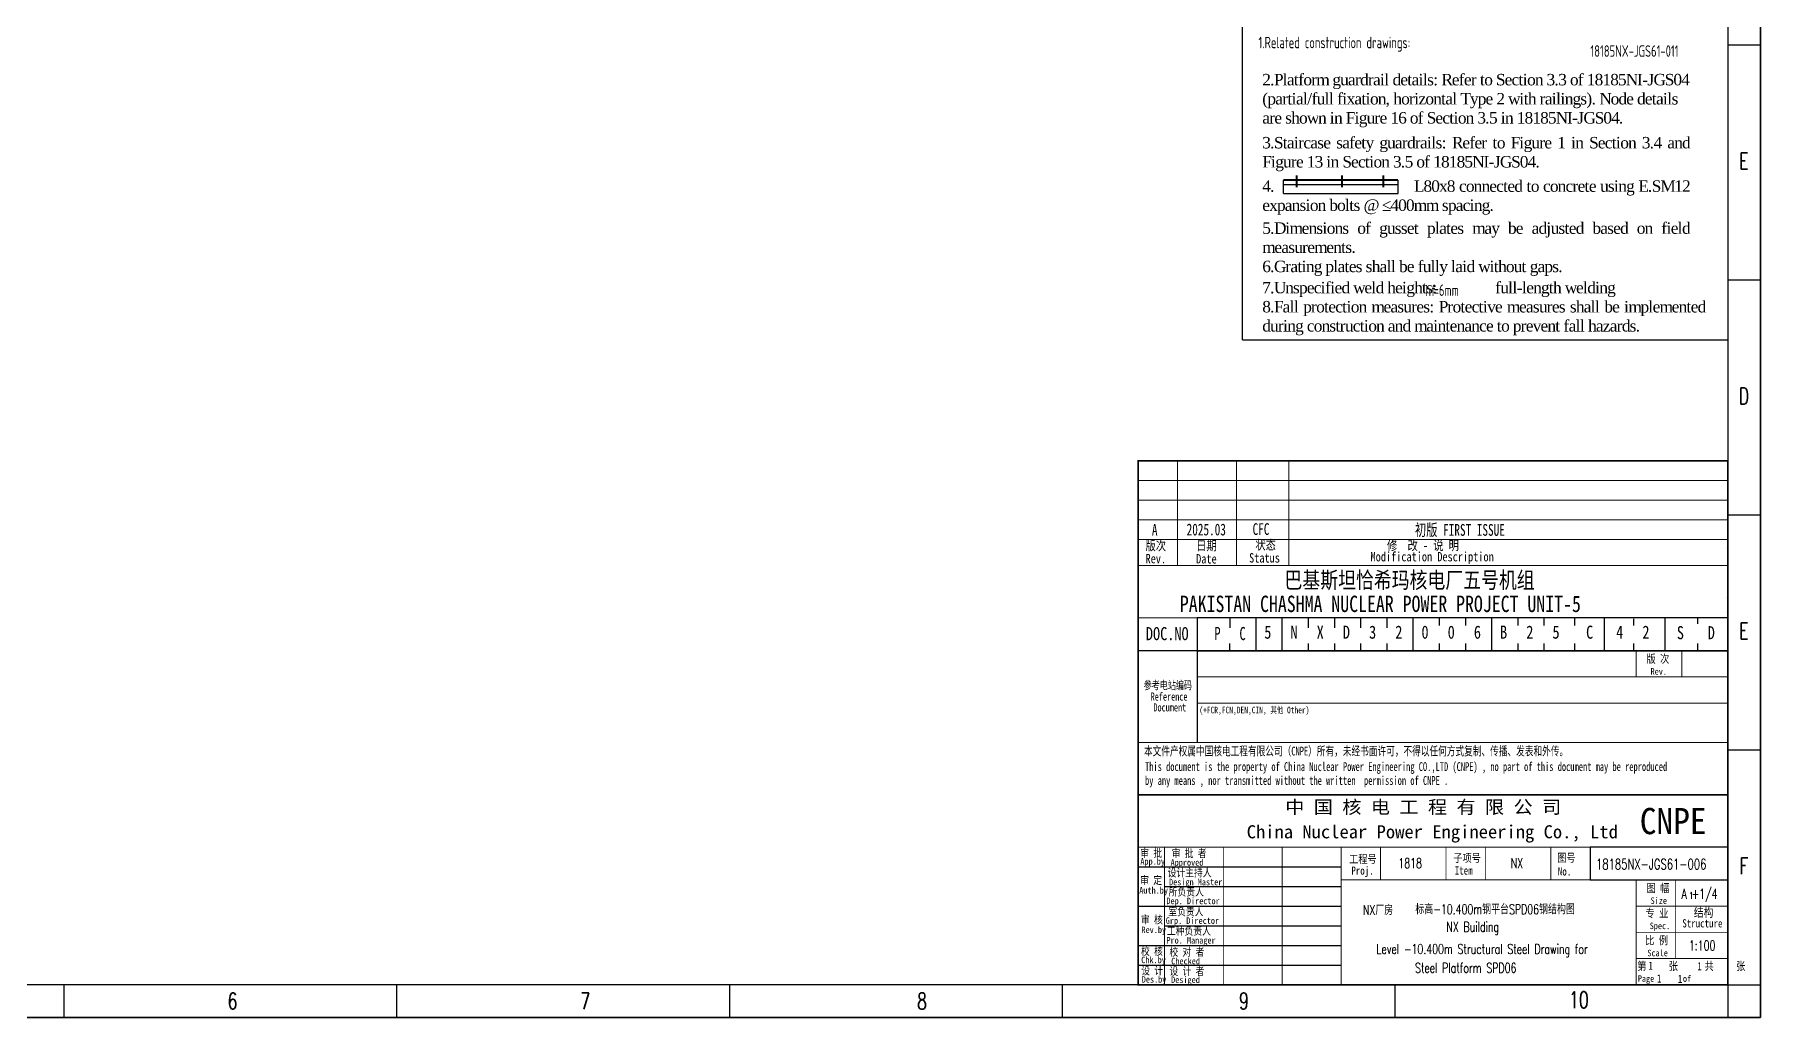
# Model space of a CAD drawing. Extents: x -110916 to 14423, y -159679 to 774005.
# Drawn here: x -51773 to 924, y 240691 to 270707 of the extents above; entities that cross this region are included whole.
import ezdxf
from ezdxf.enums import TextEntityAlignment as Align

# ---------------------------------------------------------------- set-up
doc = ezdxf.new("R2010")
doc.units = 0
doc.linetypes.add('CONTINOUS', pattern=[0])
doc.layers.get('0').update_dxf_attribs({"linetype": 'CONTINUOUS'})
for name, color, linetype in [('1', 1, 'CONTINUOUS'), ('C77(文本)', 3, 'CONTINUOUS'), ('PUB_TEXT', 7, 'CONTINUOUS'), ('TK', 7, 'CONTINUOUS'), ('图框', 4, 'CONTINOUS'), ('墙柱标注', 220, 'CONTINUOUS'), ('标注', 3, 'CONTINUOUS')]:
    doc.layers.add(name, color=color, linetype=linetype)
doc.layers.add('_TSZ_PLOT_MARK', color=1, linetype='CONTINUOUS', plot=False)
doc.styles.add('CHINESE-3', font='romand.shx', dxfattribs={"width": 0.8, "bigfont": 'ochinese.shx'})
doc.styles.add('HZ', font='TXT.shx', dxfattribs={"width": 0.7, "bigfont": 'hz.shx'})
doc.styles.add('RH', font='romans.shx', dxfattribs={"width": 0.7, "bigfont": 'hz.shx'})
doc.styles.add('ROMAND', font='romand.shx', dxfattribs={"width": 0.7, "bigfont": 'ochinese.shx'})
doc.styles.add('TSSD_Rein', font='Tssdeng.shx', dxfattribs={"width": 0.7, "bigfont": 'hztxt.shx'})
doc.styles.add('宋体', font='', dxfattribs={"width": 0.7})
doc.styles.add('汉字', font='STFANGSO.TTF', dxfattribs={"width": 0.8, "height": 4})
doc.styles.get('宋体').set_extended_font_data('SimSun')

# ---------------------------------------------------------------- blocks, each defined once
blk = doc.blocks.new('*U5')
at = {"layer": '图框'}
blk.add_line((0, 500), (0, -500), dxfattribs=at)
blk = doc.blocks.new('*U6')
at = {"color": 0, "linetype": 'ByBlock', "lineweight": -2, "transparency": 16777216}
for p in [(50800, 0), (60960, 0), (71120, 0), (81280, 0), (91440, 0)]:
    blk.add_blockref('*U5', p, dxfattribs=at)
blk = doc.blocks.new('A$C68531DCE')
at = {"layer": '1', "color": 7}
blk.add_line((104072, 12392), (104072, 12392), dxfattribs=at)
blk.add_line((104072, 12392), (104072, 12392), dxfattribs=at)
blk.add_line((104072, 12392), (104072, 12392), dxfattribs=at)
blk.add_line((104072, 12392), (104072, 12392), dxfattribs=at)
at = {"layer": '图框'}
for p, q in [((105101, 59400), (105101, 0)), ((104101, 29700), (104101, 1000)), ((104101, 29700), (104101, 1000)), ((104101, 29700), (104101, 1000)), ((104101, 29700), (104101, 1000)), ((104101, 29700), (105101, 29700)), ((104101, 22525), (105101, 22525)), ((104101, 15350), (105101, 15350)), ((104101, 8175), (105101, 8175)), ((104101, 1000), (104101, 0)), ((104101, 1000), (105101, 1000)), ((105101, 0), (1, 0))]:
    blk.add_line(p, q, dxfattribs=at)
at = {"layer": '图框', "color": 1}
for p, q in [((104101, 58400), (104101, 1000)), ((104101, 1000), (2501, 1000))]:
    blk.add_line(p, q, dxfattribs=at)
at = {"linetype": 'Continuous'}
blk.add_blockref('*U6', (2501, 500), dxfattribs=at)
at = {"layer": '图框', "style": 'HZ', "width": 0.7}
for s, p in [('E', (104597, 25901)), ('D', (104597, 18726)), ('E', (104597, 11551)), ('F', (104597, 4376)), ('6', (58450, 254)), ('7', (69221, 250)), ('8', (79502, 250)), ('9', (89329, 255)), ('10', (99556, 289))]:
    blk.add_text(s, height=500, dxfattribs=at).set_placement(p, align=Align.CENTER)

msp = doc.modelspace()

# ---------------------------------------------------------------- linework, layer by layer
at = {"color": 1}
for q in [(-14890, 299091), (-76, 261384)]:
    msp.add_line((-14890, 261384), q, dxfattribs=at)
at = {"color": 4, "linetype": 'Continuous'}
msp.add_line((-16276, 252891), (-16276, 249091), dxfattribs=at)
at = {"color": 4}
msp.add_line((-15276, 252891), (-15276, 252591), dxfattribs=at)
at = {"layer": '1', "color": 4}
for p, q in [((-109, 255027), (-109, 255027)), ((-109, 255027), (-109, 255027)), ((-109, 255027), (-109, 255027)), ((-109, 255027), (-109, 255027)), ((-109, 255027), (-109, 255027)), ((-109, 255027), (-109, 255027)), ((-109, 255027), (-109, 255027)), ((-109, 255027), (-109, 255027)), ((-76, 247696), (-76, 255027)), ((-76, 247696), (-76, 255027)), ((-105, 253515), (-105, 253515)), ((-105, 253515), (-105, 253515)), ((-105, 253515), (-105, 253515)), ((-105, 253515), (-105, 253515)), ((-15276, 252791), (-15276, 252791)), ((-14476, 251891), (-14476, 252891)), ((-13676, 251891), (-13676, 252891)), ((-12876, 252591), (-12876, 252891)), ((-12076, 252591), (-12076, 252891)), ((-11276, 252591), (-11276, 252891)), ((-10476, 252591), (-10476, 252891)), ((-9676, 251891), (-9676, 252891)), ((-8876, 252662), (-8876, 252891)), ((-8076, 252662), (-8076, 252891)), ((-7276, 251891), (-7276, 252891)), ((-6476, 252662), (-6476, 252891)), ((-5676, 252662), (-5676, 252891)), ((-4739, 252662), (-4739, 252891)), ((-3839, 251912), (-3839, 252912)), ((-2939, 252662), (-2939, 252862)), ((-1989, 251891), (-1989, 252891)), ((-989, 252712), (-989, 252901)), ((-15276, 251891), (-15276, 252112)), ((-12876, 251891), (-12876, 252112)), ((-12076, 251891), (-12076, 252112)), ((-11276, 251891), (-11276, 252112)), ((-10476, 251891), (-10476, 252112)), ((-8876, 251891), (-8876, 252112)), ((-8076, 251891), (-8076, 252112)), ((-6476, 251891), (-6476, 252112)), ((-5676, 251891), (-5676, 252112)), ((-4739, 251862), (-4739, 252112)), ((-2939, 251912), (-2939, 252112)), ((-989, 251912), (-989, 252112)), ((-76, 251891), (-18076, 251891)), ((-18076, 245291), (-11876, 245291)), ((-17276, 244691), (-11876, 244691)), ((-18076, 244091), (-11876, 244091)), ((-17276, 243491), (-11876, 243491)), ((-18076, 242891), (-11876, 242891)), ((-18076, 242291), (-11876, 242291)), ((-76, 241691), (-18076, 241691)), ((-76, 241691), (-18076, 241691)), ((-76, 241691), (-18076, 241691)), ((-76, 241691), (-18076, 241691)), ((-76, 241691), (-18076, 241691)), ((-76, 241691), (-18076, 241691))]:
    msp.add_line(p, q, dxfattribs=at)
at = {"layer": '1', "color": 4, "ltscale": 0.8}
msp.add_line((-18076, 251280), (-18076, 245130), dxfattribs=at)
at = {"layer": '1', "color": 4, "const_width": 50}
for points in [[(-18076, 241691), (-76, 241691), (-76, 257691), (-18076, 257691)], [(-18076, 247491), (-76, 247491), (-76, 241691), (-18076, 241691)]]:
    msp.add_lwpolyline(points, close=True, dxfattribs=at)
at = {"layer": '1', "color": 4}
for points, const_width in [([(-16876, 257691), (-16876, 254491)], 30), ([(-15076, 257691), (-15076, 254491)], 30), ([(-13476, 257691), (-13476, 254491)], 30), ([(-18076, 257091), (-76, 257091)], 30), ([(-18076, 256491), (-76, 256491)], 30), ([(-18076, 255891), (-76, 255891)], 30), ([(-18076, 255291), (-76, 255291)], 30), ([(-18076, 254491), (-76, 254491)], 30), ([(-18076, 252891), (-76, 252891)], 30), ([(-16276, 252891), (-16276, 249091)], 30), ([(-18076, 251891), (-76, 251891)], 30), ([(-2876, 251891), (-2876, 251091)], 30), ([(-1476, 251891), (-1476, 251091)], 30), ([(-16276, 251091), (-76, 251091)], 30), ([(-16276, 250291), (-76, 250291)], 30), ([(-18076, 249091), (-76, 249091)], 30), ([(-18076, 245891), (-76, 245891)], 30), ([(-17276, 245891), (-17276, 241691)], 30), ([(-17276, 245891), (-17276, 241691)], 30), ([(-15476, 245891), (-15476, 241691)], 30), ([(-13676, 245891), (-13676, 241691)], 30), ([(-11876, 245891), (-11876, 241691)], 30), ([(-10676, 245891), (-10676, 244891)], 25), ([(-8676, 245891), (-8676, 244891)], 25), ([(-7476, 245891), (-7476, 244891)], 25), ([(-5476, 245891), (-5476, 244891)], 25), ([(-4276, 245891), (-4276, 244891)], 25), ([(-11876, 244891), (-76, 244891)], 30), ([(-2876, 244891), (-2876, 241691)], 30), ([(-1676, 244891), (-1676, 242491)], 25), ([(-76, 244091), (-2876, 244091)], 25), ([(-76, 243291), (-2876, 243291)], 25), ([(-76, 242491), (-2876, 242491)], 25)]:
    msp.add_lwpolyline(points, dxfattribs=dict(at, const_width=const_width))
at = {"layer": '_TSZ_PLOT_MARK'}
for points in [[(-104176, 240691), (924, 240691), (924, 300091), (-104176, 300091)], [(-104176, 240691), (924, 240691), (924, 300091), (-104176, 300091)], [(-16276, 251891), (-76, 251891), (-76, 252891), (-16276, 252891)], [(-16276, 251891), (-76, 251891), (-76, 252891), (-16276, 252891)], [(-4276, 244891), (-76, 244891), (-76, 245891), (-4276, 245891)], [(-4276, 244891), (-76, 244891), (-76, 245891), (-4276, 245891)]]:
    msp.add_lwpolyline(points, close=True, dxfattribs=at)
at = {"layer": 'C77(文本)', "color": 7, "linetype": 'Continuous'}
for p, q in [((-13643, 265852), (-13643, 266262)), ((-13643, 266132), (-10143, 266132)), ((-10143, 265852), (-10143, 266262)), ((-13643, 265852), (-10143, 265852))]:
    msp.add_line(p, q, dxfattribs=at)
at = {"layer": 'C77(文本)', "color": 7, "linetype": 'Continuous', "const_width": 62.5}
for points in [[(-13643, 266262), (-10143, 266262)], [(-13233, 266042), (-13233, 266412)], [(-11853, 266042), (-11853, 266412)], [(-10593, 266042), (-10593, 266412)]]:
    msp.add_lwpolyline(points, dxfattribs=at)
at = {"layer": '图框', "color": 4}
msp.add_line((-76, 241691), (-18076, 241691), dxfattribs=at)
msp.add_line((-76, 241691), (-18076, 241691), dxfattribs=at)
msp.add_line((-76, 241691), (-18076, 241691), dxfattribs=at)
msp.add_line((-76, 241691), (-18076, 241691), dxfattribs=at)

# ---------------------------------------------------------------- block references
at = {"layer": '墙柱标注', "color": 0, "ltscale": 0.1}
msp.add_blockref('A$C68531DCE', (-104177, 240691), dxfattribs=at)

# ---------------------------------------------------------------- texts
at = {"color": 4, "linetype": 'Continuous', "style": '宋体', "width": 0.8}
for s, p in [('巴基斯坦恰希玛核电厂五号机组', (-13609, 253798)), ('PAKISTAN CHASHMA NUCLEAR POWER PROJECT UNIT-5', (-16804, 253072))]:
    msp.add_text(s, height=500, dxfattribs=at).set_placement(p)
for s, p in [('5', (-14227, 252138)), ('N', (-13427, 252138)), ('X', (-12627, 252138)), ('D', (-11827, 252138)), ('3', (-11027, 252138)), ('2', (-10227, 252138)), ('0', (-9427, 252138)), ('B', (-7027, 252138)), ('2', (-6227, 252138)), ('5', (-5427, 252138)), ('C', (-4401, 252138)), ('4', (-3482, 252138)), ('2', (-2682, 252138)), ('S', (-1630, 252121)), ('D', (-686, 252121))]:
    msp.add_text(s, height=400, dxfattribs=at).set_placement(p, align=Align.BOTTOM_LEFT)
at = {"color": 2, "linetype": 'Continuous', "style": '宋体', "width": 0.8}
for s, p in [('0', (-8627, 252138)), ('6', (-7827, 252138))]:
    msp.add_text(s, height=400, dxfattribs=at).set_placement(p, align=Align.BOTTOM_LEFT)
at = {"color": 4, "linetype": 'Continuous', "char_height": 400, "attachment_point": 5, "style": '宋体'}
for s, width, insert in [('P', 577.48, (-15655, 252419)), ('C', 676.01, (-14889, 252412))]:
    msp.add_mtext_dynamic_manual_height_columns(s, width=width, gutter_width=100, heights=[0], dxfattribs=dict(at, insert=insert))
at = {"layer": '1', "color": 4}
for s, height, style, width, p in [('A', 360, '宋体', 0.7, (-17657, 255403)), ('2025.03', 360, '宋体', 0.7, (-16597, 255412)), ('CFC', 360, '宋体', 0.7, (-14583, 255425)), ('初版 FIRST ISSUE', 360, '宋体', 0.7, (-9625, 255400)), ('版次', 288, '汉字', 0.8, (-17851, 254956)), ('日期 ', 288, '汉字', 0.8, (-16306, 254957)), ('状态', 288, '汉字', 0.8, (-14497, 254978)), ('修  改 - 说 明', 288, '汉字', 0.8, (-10480, 254962)), ('Rev.', 288, '汉字', 0.8, (-17851, 254560)), ('Date', 288, '汉字', 0.8, (-16306, 254554)), ('Status', 288, '汉字', 0.8, (-14689, 254582)), ('Modification Description', 288, '汉字', 0.8, (-10981, 254619)), ('DOC.NO', 400, '宋体', 0.8, (-17841, 252212)), ('版 次', 250, '汉字', 0.8, (-2556, 251518)), ('Rev.', 200, '汉字', 0.8, (-2431, 251158)), ('审 批', 240, '汉字', 0.8, (-18011, 245592)), ('审 批 者', 240, '汉字', 0.8, (-17054, 245584)), ('App.by', 200, '汉字', 0.8, (-18009, 245359)), ('设计主持人', 240, '汉字', 0.8, (-17177, 244994)), ('Approved', 200, '汉字', 0.8, (-17086, 245325)), ('Proj.', 250, '汉字', 0.8, (-11566, 245051)), ('Item', 250, '汉字', 0.8, (-8409, 245055)), ('No.', 250, '汉字', 0.8, (-5261, 245027)), ('Auth.by', 200, '汉字', 0.8, (-18043, 244475)), ('审 定', 240, '汉字', 0.8, (-18016, 244762)), ('所负责人', 240, '汉字', 0.8, (-17145, 244408)), ('Design Master', 200, '汉字', 0.8, (-17133, 244727)), ('图 幅', 250, '汉字', 0.8, (-2556, 244518)), ('Dep. Director', 200, '汉字', 0.8, (-17214, 244151)), ('室负责人', 240, '汉字', 0.8, (-17156, 243805)), ('专 业', 250, '汉字', 0.8, (-2584, 243749)), ('Size', 200, '汉字', 0.8, (-2431, 244158)), ('审 核', 240, '汉字', 0.8, (-17992, 243557)), ('Rev.by', 200, '汉字', 0.8, (-17975, 243269)), ('Grp. Director', 200, '汉字', 0.8, (-17233, 243549)), ('工种负责人', 240, '汉字', 0.8, (-17199, 243215)), ('Spec.', 200, '汉字', 0.8, (-2458, 243389)), ('Structure', 250, '汉字', 0.8, (-1461, 243441)), ('Pro. Manager', 200, '汉字', 0.8, (-17213, 242949)), ('比 例', 250, '汉字', 0.8, (-2597, 242920)), ('校 核', 240, '汉字', 0.8, (-17991, 242594)), ('Chk.by', 200, '汉字', 0.8, (-17982, 242349)), ('校 对 者', 240, '汉字', 0.8, (-17123, 242570)), ('Checked', 200, '汉字', 0.8, (-17066, 242313)), ('第     张      共     张', 250, '汉字', 0.8, (-2837, 242135)), ('Scale', 200, '汉字', 0.8, (-2529, 242560)), ('设 计', 240, '汉字', 0.8, (-17983, 242000)), ('Des.by', 200, '汉字', 0.8, (-17967, 241755)), ('设 计 者', 240, '汉字', 0.8, (-17123, 241985)), ('Desiged', 200, '汉字', 0.8, (-17070, 241743)), ('Page       of  ', 200, '汉字', 0.8, (-2821, 241780)), ('1', 250, '汉字', 0.8, (-2497, 242146)), ('1', 250, '汉字', 0.8, (-2236, 241757)), ('1', 250, '汉字', 0.8, (-1599, 241746)), ('1', 250, '汉字', 0.8, (-1002, 242131))]:
    msp.add_text(s, height=height, dxfattribs=dict(at, style=style, width=width)).set_placement(p)
at = {"layer": '1', "color": 4, "ltscale": 0.8}
for s, height, style, width, p in [('参考电站编码', 250, '宋体', 0.7, (-17906, 250711)), ('Reference', 250, '宋体', 0.7, (-17695, 250366)), ('Document', 250, '宋体', 0.7, (-17611, 250036)), ('(+FCR,FCN,DEN,CIN, 其他 Other)', 200, '宋体', 0.7, (-16209, 249980)), ('本文件产权属中国核电工程有限公司（CNPE）所有，未经书面许可，不得以任何方式复制、传播、发表和外传。', 270, '宋体', 0.7, (-17899, 248691)), ('This document is the property of China Nuclear Power Engineering CO.,LTD (CNPE) , no part of this document may be reproduced ', 270, '宋体', 0.7, (-17867, 248217)), ('by any means , nor transmitted without the written  permission of CNPE .', 270, '宋体', 0.7, (-17867, 247793)), ('工程号', 250, '汉字', 0.8, (-11634, 245403)), ('子项号', 250, '汉字', 0.8, (-8454, 245435)), ('图号', 250, '汉字', 0.8, (-5283, 245442))]:
    msp.add_text(s, height=height, dxfattribs=dict(at, style=style, width=width)).set_placement(p)
at = {"layer": '1', "color": 4, "style": '宋体'}
for s, width, p, p2 in [('中 国 核 电 工 程 有 限 公 司', 1.015354, (-13584, 246917), (-5161, 246917)), ('China Nuclear Power Engineering Co., Ltd', 0.990448, (-14763, 246162), (-3431, 246162))]:
    msp.add_text(s, height=400, dxfattribs=dict(at, width=width)).set_placement(p, p2, align=Align.FIT)
at = {"layer": 'C77(文本)', "style": 'TSSD_Rein', "width": 0.7}
for s, p in [('1.Related construction drawings:  ', (-14403, 270288)), ('18185NX-JGS61-011', (-4269, 270027)), ('h%%142f', (-9308, 262716)), ('=6mm', (-9052, 262725, 0))]:
    msp.add_text(s, height=350, dxfattribs=at).set_placement(p)
at = {"layer": 'C77(文本)', "char_height": 350, "attachment_point": 1, "style": 'TSSD_Rein'}
for s, width, insert in [('{\\fTimes New Roman|b0|i0|c0|p18;\\W1;\\T0.9;2.Platform guardrail details: Refer to Section 3.3 of 18185NI-JGS04 (partial/full fixation, horizontal Type 2 with railings). Node details are shown in Figure 16 of Section 3.5 in 18185NI-JGS04.}', 13014.8, (-14287, 269505)), ('\\pxqj,t3;{\\fTimes New Roman|b0|i0|c0|p18;\\W1;\\T0.9;3.Staircase safety guardrails: Refer to Figure 1 in Section 3.4 and Figure 13 in Section 3.5 of 18185NI-JGS04.  }', 13014.8, (-14287, 267580)), ('\\pxqj,t3;{\\fTimes New Roman|b0|i0|c0|p18;\\W1;\\T0.9;4.                                L80x8 connected to concrete using E.SM12 expansion bolts @ \\fTimes New Roman|b0|i0|c134|p18;≤\\fTimes New Roman|b0|i0|c0|p18;400mm spacing.}', 13014.8, (-14287, 266254)), ('\\pxqj,t3;{\\fTimes New Roman|b0|i0|c0|p18;\\W1;\\T0.9;5.Dimensions of gusset plates may be adjusted based on field measurements.}', 13014.8, (-14287, 264971)), ('\\pxqj,t3;{\\fTimes New Roman|b0|i0|c0|p18;\\W1;\\T0.9;6.Grating plates shall be fully laid without gaps.  }', 13014.8, (-14287, 263801)), ('\\pxqj,t3;{\\fTimes New Roman|b0|i0|c0|p18;\\W1;\\T0.9;7.Unspecified weld heights:               full-length welding   \\P8.Fall protection measures: Protective measures shall be implemented during construction and maintenance to prevent fall hazards.  }', 13490.1, (-14287, 263154))]:
    msp.add_mtext_dynamic_manual_height_columns(s, width=width, gutter_width=5000, heights=[0], dxfattribs=dict(at, insert=insert))
at = {"layer": 'PUB_TEXT', "color": 4, "style": '宋体', "width": 0.891618}
msp.add_text('CNPE', height=800, dxfattribs=at).set_placement((-2762, 246289), (-721, 246289), align=Align.FIT)
at = {"layer": 'TK', "color": 4}
for s, style, width, p in [('1818', 'ROMAND', 0.7, (-10132, 245253)), ('NX', 'ROMAND', 0.7, (-6702, 245253)), ('结构', 'CHINESE-3', 0.8, (-1112, 243734))]:
    msp.add_text(s, height=300, dxfattribs=dict(at, style=style, width=width)).set_placement(p)
at = {"layer": 'TK', "color": 0, "style": 'ROMAND', "width": 0.7}
for s, height, p in [('A +1/4', 300, (-1486, 244319)), ('1', 200, (-1249, 244319))]:
    msp.add_text(s, height=height, dxfattribs=at).set_placement(p)
at = {"layer": 'TK', "color": 2, "style": 'RH', "width": 0.7}
for s, p in [('NX厂房', (-11214, 243821)), ('NX Building', (-8668, 243310)), ('Level -10.400m Structural Steel Drawing for', (-10801, 242631)), (' Steel Platform SPD06', (-9767, 242056))]:
    msp.add_text(s, height=300, dxfattribs=at).set_placement(p)
at = {"layer": 'TK', "color": 3, "style": 'RH', "width": 0.7}
msp.add_text('标高-10.400m钢平台SPD06钢结构图', height=300, dxfattribs=at).set_placement((-9613, 243846))
at = {"layer": 'TK', "style": 'ROMAND', "width": 0.7}
msp.add_text('1:100', height=300, dxfattribs=at).set_placement((-1261, 242738))
at = {"layer": '标注', "color": 4, "ltscale": 0.001, "style": 'ROMAND', "width": 0.7}
msp.add_text('18185NX-JGS61-006', height=320, dxfattribs=at).set_placement((-4097, 245211))

doc.saveas('drawing.dxf')
